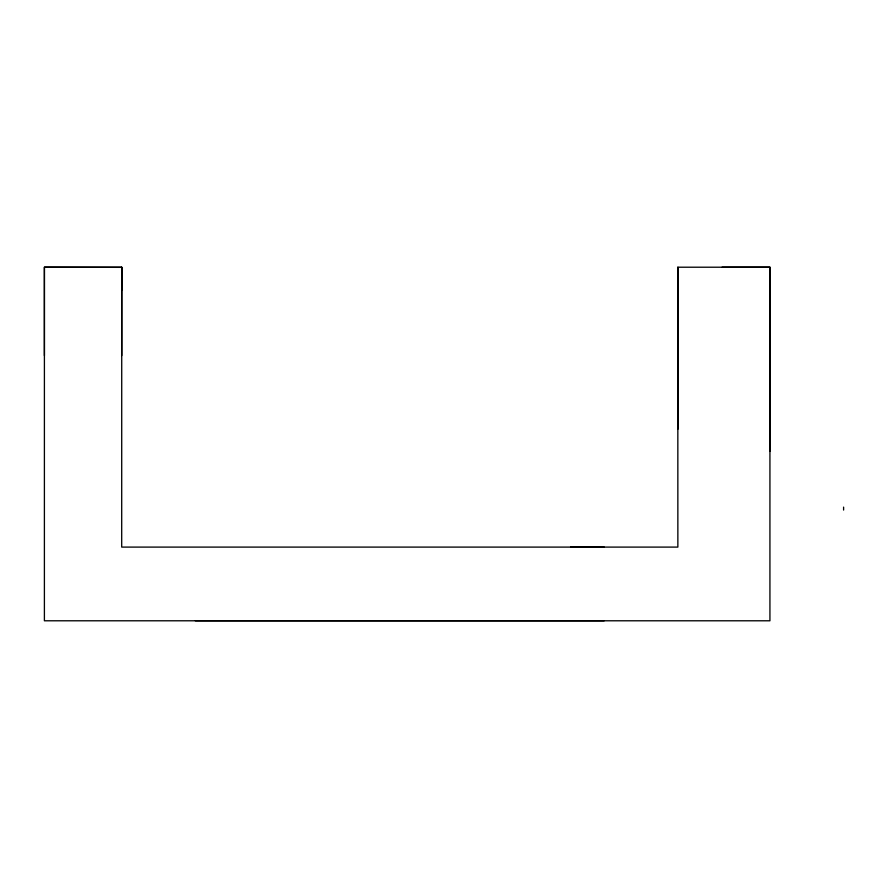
<?xml version="1.0" encoding="UTF-8"?>
<svg xmlns="http://www.w3.org/2000/svg" width="888" height="888" viewBox="0 0 888 888"><rect width="100%" height="100%" fill="white"/><g stroke="black" fill="none" stroke-linecap="round" stroke-linejoin="round"><path stroke-width="1.33" d="M722.055 267.21L769.94 267.21L769.929 620.79L44.4 620.79L44.411 267.221L121.745 267.221L121.7 547.097L677.866 547.097L677.81 267.21L769.94 267.21L769.94 451.348M121.778 267.366L44.411 267.199L44.411 355.6M570.573 547.097L604.151 547.052M195.349 620.756L604.173 620.768M121.745 290.076L121.734 267.221L121.745 355.6M843.6 507.115L843.6 510.056M677.866 267.199L677.866 429.248"/></g></svg>
